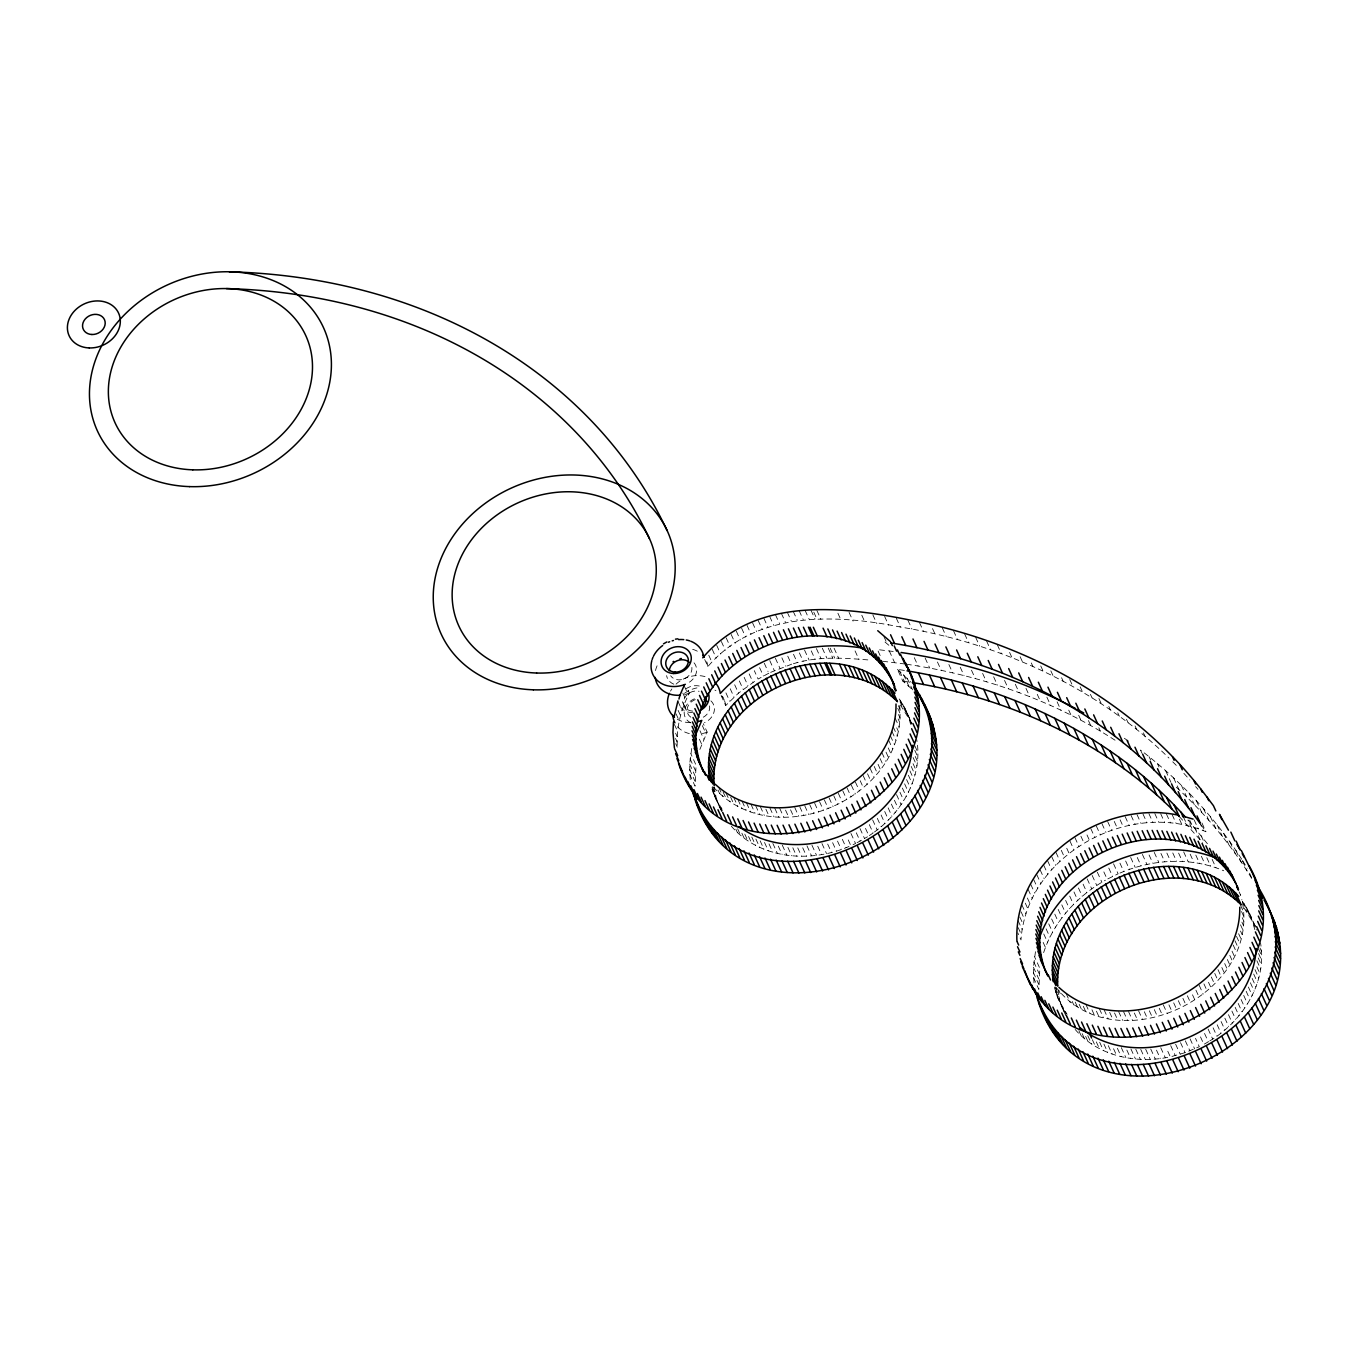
<?xml version="1.0" encoding="UTF-8"?>
<svg xmlns="http://www.w3.org/2000/svg" width="1348" height="1348" viewBox="0 0 1348 1348"><rect width="100%" height="100%" fill="white"/><g stroke="black" fill="none" stroke-linecap="round" stroke-linejoin="round"><path stroke-width="0.75" stroke-dasharray="5 3.75" d="M677.235 745.427C676.359 727.28 681.026 709.132 689.367 693.074L686.958 687.817M690.21 779.616L689.654 764.03L691.726 748.224M689.738 774.46L695.062 786.17L696.074 765.192L690.749 753.498M713.597 787.215C774.932 856.418 909.091 796.5 899.588 704.852M874.481 831.969C903.059 811.344 923.144 775.403 916.724 739.563M1033.983 982.81L1033.427 967.224L1035.5 951.418M1033.512 977.671L1038.853 989.365L1039.847 968.403L1034.523 956.692M1055.77 986.905C1115.066 1064.853 1263.093 995.599 1241.828 899.537M1209.796 1040.892C1242.822 1021.076 1267.491 982.203 1260.498 942.774M1201.961 822.988L1205.971 831.75C1129.506 798.926 1026.654 854.868 1020.992 939.927L1017.791 932.9M699.865 749.437L707.144 732.099L703.336 723.724M1043.638 952.632C1053.748 921.611 1077.187 896.016 1105.411 880.227M704.701 659.526L707.902 666.552C755.335 610.88 835.069 613.846 900.329 627.022C999.93 643.35 1096.396 687.008 1168.952 758.031M721.113 695.534L725.679 705.56L738.485 693.125L756.396 680.117M857.075 842.736L867.472 836.788M768.815 673.208L758.115 679.038L754.307 670.681M1113.549 863.798L1118.115 873.824L1107.18 879.216L1103.372 870.859M770.652 672.349L791.461 664.278L787.653 655.92M1171.968 1056.428L1185.094 1052.67L1199.316 1046.722L1195.507 1038.364M731.374 826.223C759.935 859.485 810.94 863.36 849.307 846.359M1119.986 873.049C1152.489 859.114 1190.857 856.705 1223.748 870.774M793.416 663.721C818.489 655.869 845.095 658.06 870.842 660.132M1075.148 1029.434C1098.03 1056.326 1136.87 1064.28 1170.317 1056.815L1166.509 1048.458M893.219 651.455L877.43 649.567L880.48 656.257M882.771 661.261L904.441 663.941M906.395 664.21C980.501 674.96 1052.957 700.084 1115.992 740.81M911.315 688.643L902.806 681.06L897.465 669.366L907.019 670.849M902.806 681.06L910.439 682.256M1124.35 738.266L1128.815 741.434M1241.71 859.232C1214.784 817.225 1180.174 780.29 1140.543 750.044L1142.059 753.397M885.029 642.052L889.764 646.046M897.465 669.366L910.658 682.004M1176.299 787.215C1205.516 813.889 1231.061 844.623 1251.702 878.39M1172.743 761.822L1176.518 765.613M1179.281 816.484L1202.601 842.584M1183.881 773.348L1189.829 779.936M1195.642 786.642L1197.968 789.338M1207.42 843.747L1187.976 819.904L1193.3 831.615M1244.12 908.131L1255.51 926.329M900.346 704.937L911.72 723.118L904.559 707.548L897.717 696.613M1054.658 987.039L1056.461 989.297M1254.87 929.665L1250.169 914.618L1241.491 899.807L1246.833 911.518M1063.757 1011.236L1054.321 987.326L1058.433 999.525L1067.094 1014.353M714.642 796.331L721.82 811.917L711.677 788.277L716.479 800.207L723.32 811.142M1201.034 824.69L1205.971 831.75M1242.654 860.732L1247.288 868.179M1249.579 873.201L1251.854 878.205M1242.485 860.9L1247.052 870.943M1235.914 850.436L1241.238 862.13M1229.865 841.759L1235.206 853.469M1223.613 833.233L1228.938 844.943M1217.109 824.858L1222.451 836.569M1210.403 816.635L1215.744 828.346M1203.478 808.564L1208.802 820.275M1249.562 913.337L1257.111 930.305M1246.277 906.968L1251.601 918.679M1239.098 891.87L1240.699 895.375L1239.334 891.298M1253.135 922.672L1255.426 927.694M1243.985 903.329L1249.326 915.022M1196.333 800.661L1201.658 812.355M1240.564 905.384L1243.766 912.394M1260.026 948.065L1261.543 951.418M1188.97 792.91L1194.294 804.621M1241.525 911.518L1243.918 916.792M1258.644 949.11L1261.694 955.799M1199.349 821.859L1203.343 830.638M1242.233 917.702L1243.833 921.206M1258.56 953.525L1261.61 960.214M1181.404 785.328L1186.729 797.039M1241.896 922.133L1243.496 925.655M1258.223 957.973L1261.273 964.663M1194.16 819.938L1198.17 828.717M1212.138 859.367L1215.947 867.724M1201.152 835.659L1204.202 842.348M1173.619 777.914L1178.961 789.625M1240.514 924.829L1242.923 930.103M1256.892 960.753L1260.7 969.111M1194.665 827.706L1200.006 839.416M1240.497 931.03L1242.098 934.552M1256.825 966.87L1259.875 973.559M1189.644 820.022L1192.845 827.049M1206.814 857.699L1210.622 866.056M1165.649 770.685L1170.974 782.379M1238.627 933.709L1241.036 938.983M1254.988 969.633L1258.813 977.991M1183.392 816.854L1187.403 825.633M1201.371 856.283L1205.179 864.641M1236.52 936.371L1239.722 943.398M1253.691 974.048L1257.499 982.406M1143.424 732.807L1145.025 736.311M1157.477 763.625L1158.994 766.961M1234.987 940.752L1238.189 947.779M1252.157 978.429L1255.965 986.787M1179.449 819.18L1181.842 824.454M1195.811 855.104L1199.619 863.461M1135.05 725.932L1136.65 729.437M1149.103 756.75L1150.619 760.087M1233.218 945.1L1236.419 952.126M1250.388 982.776L1254.196 991.134M1172.187 814.748L1176.197 823.527M1190.166 854.177L1193.974 862.535M1126.49 719.225L1128.091 722.747M1232.021 951.132L1234.414 956.406M1248.383 987.056L1252.191 995.414M1166.458 814.091L1170.468 822.87M1183.662 851.852L1188.245 861.878M1229.797 955.361L1232.19 960.619M1246.159 991.269L1249.967 999.626M1117.745 712.721L1119.345 716.226M1227.354 959.506L1229.747 964.764M1243.715 995.414L1247.523 1003.771M1160.662 813.687L1164.655 822.465M1178.624 853.115L1182.432 861.473M1108.814 706.403L1110.415 709.907M1224.692 963.567L1227.101 968.824M1241.07 999.475L1244.878 1007.849M1154.798 813.535L1158.808 822.314M1172.777 852.964L1176.585 861.321M1221.844 967.527L1224.237 972.801M1238.205 1003.451L1242.014 1011.809M1098.906 698.517L1101.316 703.774M1148.9 813.653L1152.911 822.415M1166.879 853.065L1170.687 861.423M1217.985 969.65L1221.187 976.66M1235.156 1007.31L1238.964 1015.667M1090.431 694.338L1092.032 697.843M1142.986 814.007L1146.98 822.786M1160.948 853.436L1164.756 861.793M1214.733 973.391L1217.935 980.417M1231.904 1011.067L1235.712 1019.425M1080.169 686.84L1082.579 692.114M1098.822 727.768L1100.356 731.121M1137.038 814.647L1141.048 823.426M1154.242 852.391L1158.825 862.434M1211.313 977.03L1214.514 984.04M1228.483 1014.69L1232.291 1023.048M1208.499 982.271L1210.908 987.545M1224.877 1018.195L1228.685 1026.553M1069.756 679.544L1072.957 686.57M1088.443 720.557L1090.734 725.578M1131.107 815.523L1135.117 824.302M1149.069 854.952L1152.894 863.31M1203.933 983.888L1207.134 990.898M1221.103 1021.548L1224.911 1029.906M1125.192 816.669L1129.186 825.431M1142.396 854.413L1146.963 864.439M1061.567 677.724L1063.168 681.229M1078.67 715.232L1080.944 720.253M1199.198 985.337L1203.208 994.116M1217.177 1024.766L1220.985 1033.124M1120.104 819.803L1123.305 826.83M1137.274 857.48L1141.082 865.837M1050.833 670.849L1053.243 676.106M1068.728 710.11L1071.02 715.114M1195.929 990.157L1199.13 997.166M1213.099 1027.816L1216.907 1036.174M1114.257 821.438L1117.458 828.464M1130.669 857.446L1135.235 867.472M1192.508 994.807L1194.918 1000.064M1208.111 1029.046L1212.695 1039.072M1040.74 665.929L1043.15 671.186M1057.118 701.836L1060.927 710.194M1187.369 995.768L1190.57 1002.794M1204.539 1033.444L1208.347 1041.802L1203.882 1044.346L1200.074 1035.989M1107.668 821.572L1111.679 830.351M1125.647 861.001L1129.456 869.359M1031.304 662.963L1032.905 666.485M1046.874 697.135L1050.682 705.493M1182.904 998.312L1186.105 1005.338M1101.956 823.679L1105.967 832.457M1119.935 863.108L1123.743 871.465M1178.337 1000.688L1181.539 1007.714M1020.133 656.712L1022.525 661.986M1037.252 694.304L1040.302 700.994M1096.345 826.038L1100.339 834.816M1173.687 1002.861L1176.888 1009.888M1190.082 1038.87L1194.665 1048.896M1090.818 828.632L1094.812 837.394M1108.781 868.045L1112.589 876.419M1009.601 652.432L1012.011 657.689M1025.98 688.339L1029.788 696.697M1168.935 1004.85L1172.137 1011.876M1185.347 1040.858L1189.913 1050.884M1086.994 834.934L1089.403 840.208M1163.307 1004.883L1167.317 1013.662M1180.528 1042.644L1185.094 1052.67M997.351 644.85L1001.362 653.628M1015.33 684.279L1019.139 692.636M1080.911 836.215L1084.112 843.225M1097.323 872.207L1101.889 882.232M1159.229 1008.237L1162.431 1015.246M1175.641 1044.228L1180.208 1054.254M986.584 641.008L990.578 649.77M1004.546 680.42L1008.355 688.777M1154.309 1009.618L1157.511 1016.628M1170.704 1045.61L1175.288 1055.636M1074.963 837.681L1078.973 846.46M1092.166 875.442L1096.75 885.467M1149.339 1010.781L1152.54 1017.807M1069.975 841.118L1073.968 849.897M1087.179 878.862L1091.745 888.905M975.682 637.368L979.676 646.147M993.645 676.797L997.453 685.155M1144.334 1011.741L1147.536 1018.768M1160.746 1047.733L1165.312 1057.776M1066.74 848.246L1069.149 853.52M1083.101 884.17L1086.926 892.528M1138.538 1010.73L1142.531 1019.509M1156.5 1050.159L1160.308 1058.517M964.646 633.964L968.656 642.743M982.625 673.393L986.433 681.751M1061.28 850.302L1064.482 857.328M1078.451 887.978L1082.259 896.336M1134.325 1013.022L1137.527 1020.032M1150.737 1049.014L1155.303 1059.039M1056.023 852.526L1060.017 861.305M1073.985 891.955L1077.793 900.312M1128.529 1011.573L1132.522 1020.352M1145.733 1049.334L1150.299 1059.36M953.525 630.78L957.518 639.559M971.487 670.209L975.295 678.566M1123.558 1011.657L1127.551 1020.436M1140.762 1049.418L1145.328 1059.444M1051.743 856.671L1055.737 865.45M1069.705 896.1L1073.514 904.457M1118.604 1011.539L1122.614 1020.318M1135.808 1049.3L1140.391 1059.326M942.269 627.814L946.279 636.593M960.248 667.243L964.056 675.601M1047.682 860.968L1051.676 869.746M1065.645 900.397L1069.453 908.754M1114.51 1012.955L1117.711 1019.981M1130.921 1048.946L1135.488 1058.989M1043.824 865.416L1047.834 874.195M1061.803 904.845L1065.611 913.203M1109.674 1012.399L1112.875 1019.408M1126.844 1050.058L1130.652 1058.416M932.53 628.589L934.922 633.863M948.891 664.513L952.699 672.871M1104.113 1009.854L1108.107 1018.633M1121.317 1047.615L1125.883 1057.641M1040.201 869.999L1044.211 878.778M1058.18 909.428L1061.988 917.786M1099.429 1008.86L1103.422 1017.639M1117.391 1048.289L1121.199 1056.647M1036.814 874.7L1040.825 883.479M1054.793 914.129L1058.601 922.487M919.488 622.574L923.481 631.353M937.45 662.003L941.258 670.36M1096.43 1011.169L1098.822 1016.443M1113.566 1048.761L1116.599 1055.45M1033.68 879.519L1037.674 888.298M1051.642 918.948L1055.45 927.306M1091.947 1009.77L1094.34 1015.027M1108.309 1045.677L1112.117 1054.035M1085.966 1004.631L1089.959 1013.41M1103.928 1044.06L1107.736 1052.417M1030.782 884.423L1034.792 893.202M1048.761 923.852L1052.569 932.209M907.945 620.299L911.956 629.078M925.149 658.043L929.732 668.086M1083.32 1006.333L1085.713 1011.59M1099.682 1042.24L1103.49 1050.614M1028.153 889.427L1032.147 898.206M1046.115 928.856L1049.924 937.214M1079.192 1004.311L1081.601 1009.585M1096.328 1041.903L1099.378 1048.592M1075.232 1002.103L1077.625 1007.377M1092.352 1039.696L1095.402 1046.385M1027.378 898.021L1029.788 903.295M1043.756 933.945L1047.565 942.303M1072.216 1001.463L1073.817 1004.985M1087.785 1035.635L1091.594 1043.992M896.319 618.243L900.329 627.022M914.298 657.672L918.106 666.03M1025.289 903.16L1027.681 908.434M1043.167 942.42L1045.458 947.442M1066.167 993.628L1070.16 1002.406M1085.645 1036.393L1087.937 1041.414M1082.174 1033.646L1084.466 1038.668M1021.851 904.845L1025.862 913.624M1078.872 1030.731L1081.163 1035.736M1058.669 990.14L1060.269 993.661M1021.11 911.838L1024.312 918.847M1055.72 988.101L1059.663 999.02M1064.6 1010.832L1066.133 1014.168M884.625 616.424L888.618 625.202M1055.45 991.471L1060.792 1003.182M1062.325 1007.175L1066.891 1017.218M1056.815 995.549L1065.594 1015.111M1019.846 917.095L1023.048 924.121M1018.077 920.617L1022.07 929.379M907.204 678.162L912.529 689.873M903.514 674.506L908.855 686.216M1018.178 927.643L1021.38 934.653M1033.832 961.966L1039.156 973.66M883.968 636.728L886.361 641.985M899.605 671.051L904.946 682.762M872.847 614.84L876.84 623.619M889.292 650.916L894.617 662.626M1033.427 967.224L1038.769 978.934M1033.326 972.464L1038.668 984.175M904.559 707.548L911.804 723.758M902.503 703.774L907.827 715.485M861.793 615.227L864.995 622.254M906.395 711.424L911.652 724.499M900.211 700.134L905.553 711.828M900.009 701.617L903.059 708.307M898.391 705.695L899.992 709.2M897.751 708.323L900.144 713.581M914.871 745.916L917.921 752.605M898.459 714.491L900.06 718.012M914.787 750.331L917.836 757.02M898.122 718.939L899.723 722.444M915.208 756.447L917.499 761.452M849.072 612.363L853.065 621.125M895.139 718.113L899.133 726.892M913.101 757.542L916.926 765.9M896.723 727.836L898.324 731.341M913.051 763.659L916.101 770.348M893.252 727.01L897.246 735.789M911.214 766.439L915.022 774.797M837.9 613.222L841.085 620.249M855.053 650.899L858.878 659.256M891.955 731.425L895.948 740.204M909.917 770.854L913.725 779.211M890.405 735.806L894.415 744.585M908.384 775.235L912.192 783.592M888.635 740.136L892.646 748.915M906.597 779.565L910.422 787.923M888.231 747.938L890.64 753.195M904.609 783.845L908.417 792.22M886.024 752.15L888.416 757.424M902.385 788.075L906.193 796.432M816.888 610.476L820.881 619.254M834.092 648.236L838.658 658.262M881.98 752.791L885.973 761.569M899.942 792.22L903.75 800.577M813.788 612.144L816.972 619.153M830.183 648.135L834.749 658.161M880.126 758.604L883.328 765.63M896.521 794.612L901.104 804.638M811.024 610.341L815.034 619.103M828.228 648.085L832.811 658.127M878.07 764.333L880.463 769.607M894.432 800.257L898.24 808.615M805.127 610.442L809.137 619.221M822.331 648.203L826.914 658.228M874.212 766.439L877.413 773.466M891.382 804.116L895.19 812.473M799.212 610.812L803.206 619.591M816.416 648.573L820.983 658.599M870.168 768.444L874.161 777.223M888.13 807.856L891.938 816.231M867.539 773.819L870.741 780.846M884.709 811.496L888.517 819.854M793.264 611.436L797.275 620.215M811.243 650.865L815.051 659.223M863.124 775.572L867.135 784.351M881.103 815.001L884.911 823.358M787.333 612.329L791.327 621.108M804.537 650.073L809.103 660.116M860.159 780.677L863.36 787.704M877.329 818.354L881.137 826.712M781.419 613.458L785.412 622.237M799.381 652.887L803.189 661.245M855.424 782.143L859.434 790.922M872.628 819.887L877.211 829.93M775.521 614.856L779.532 623.619M793.5 654.269L797.308 662.643M851.346 785.193L855.357 793.972M869.325 824.622L873.133 832.98L868.921 835.878L865.096 827.52M769.691 616.491L773.685 625.27M847.134 788.091L851.144 796.87M842.786 790.821L846.797 799.583M860.007 828.565L864.574 838.608M763.895 618.361L767.905 627.14M781.874 657.79L785.682 666.148M838.338 793.365L842.332 802.144M856.3 832.794L860.108 841.152M758.183 620.484L762.193 629.263M775.386 658.245L779.97 668.271M833.772 795.724L837.765 804.503M850.976 833.485L855.542 843.511L850.874 845.702L847.066 837.344M752.555 622.843L756.565 631.622M769.775 660.587L774.342 670.63M829.104 797.915L833.098 806.694M747.045 625.421L751.038 634.2M764.249 663.182L768.057 671.54M824.353 799.903L828.363 808.682M842.332 839.332L846.14 847.69M741.619 628.235L745.629 637.014M759.598 667.664L763.406 676.022M819.533 801.689L823.544 810.468M837.512 841.118L841.321 849.476M736.345 631.252L740.338 640.03M814.664 803.273L818.657 812.052M832.626 842.702L836.434 851.06M809.727 804.655L813.737 813.434M827.689 844.084L831.514 852.442M731.189 634.487L735.199 643.266M749.168 673.916L752.976 682.273M804.756 805.818L808.766 814.596M821.96 843.578L826.543 853.604M726.201 637.907L730.195 646.686M744.163 677.336L747.971 685.694M799.768 806.778L803.762 815.557M817.731 846.207L821.539 854.565M721.365 641.53L725.359 650.309M739.327 680.959L743.136 689.317M794.764 807.536L798.757 816.315M811.968 845.28L816.534 855.323M716.715 645.338L720.708 654.117M734.677 684.767L738.485 693.125M790.551 809.811L793.753 816.837M806.963 845.819L811.53 855.845M712.233 649.332L716.243 658.094M730.212 688.744L734.02 697.118M785.547 810.131L788.749 817.141M802.717 847.791L806.525 856.149M779.767 808.463L783.778 817.242M797.746 847.892L801.554 856.25M708.762 655.229L711.963 662.256M725.932 692.889L729.74 701.263M774.83 808.345L778.841 817.124M792.809 847.757L796.617 856.132M722.629 696.461L724.146 699.797M769.944 807.991L773.937 816.77M787.906 847.42L791.714 855.778M765.9 809.188L769.101 816.214M782.312 845.196L786.878 855.222M760.339 806.66L764.333 815.439M778.302 846.089L782.11 854.447M755.655 805.666L759.649 814.445M772.859 843.427L777.425 853.452M751.055 804.47L755.049 813.248M769.017 843.899L772.825 852.256M746.556 803.054L750.566 811.833M764.535 842.483L768.343 850.841M742.192 801.437L746.185 810.215M760.154 840.866L763.962 849.223M737.946 799.617L741.939 808.396M755.908 839.046L759.716 847.403M684.38 686.233L688.373 695.012M702.342 725.662L706.15 734.02M733.817 797.612L737.828 806.374M751.796 837.024L755.605 845.398M730.65 797.157L733.851 804.166M748.578 836.501L751.628 843.191M682.813 693.057L686.014 700.084M699.966 730.734L703.791 739.092M726.033 792.995L730.043 801.774M744.77 834.109L747.82 840.781M682.307 701.718L683.908 705.223M684.194 705.762L687.733 713.547M699.393 739.226L701.685 744.231M723.185 792.186L726.387 799.196M741.872 833.199L744.163 838.22M718.905 787.67L722.916 796.449M737.642 828.767L740.692 835.457M678.078 701.651L682.088 710.43M718.012 790.029L719.613 793.534M735.856 829.205L737.39 832.542M678.128 710.396L680.538 715.653M712.704 786.575L717.018 799.971M712.064 787.468L715.872 795.826M720.826 807.62L722.343 810.974M713.041 792.354L721.584 810.67M676.073 713.884L679.274 720.91M674.404 724.432L677.606 731.459M690.058 758.772L695.383 770.466M675.618 733.211L677.218 736.716M689.654 764.03L694.995 775.723M675.5 738.451L677.1 741.956M689.553 769.27L694.877 780.964M675.685 743.641L677.286 747.163M909.361 719.478L911.096 726.454M725.679 705.56L725.612 705.173A27.179 22.663 -24.5 0 0 721.905 695.956M707.902 666.552L707.835 666.165A27.179 22.663 -24.5 0 0 705.358 658.801M1058.113 990.494L1058.77 994.79M714.339 787.299L714.996 791.596M689.367 693.074A27.179 22.663 -24.5 0 1 684.279 694.624M655.532 670.563A27.179 22.663 -24.5 0 1 658.717 662.727M692.67 649.332A27.179 22.663 -24.5 0 1 699.157 652.297M694.035 662.812A15.536 12.958 -24.5 0 1 687.396 683.335M673.832 684.194A15.536 12.958 -24.5 0 1 666.569 675.651M691.895 667.412A11.643 9.722 -24.5 0 1 683.975 678.937A11.643 9.722 -24.5 0 1 670.647 675.786M690.243 722.612A27.179 22.663 -24.5 0 1 677.303 719.225M670.529 691.103A27.179 22.663 -24.5 0 1 671.86 688.98M676.056 684.127A27.179 22.663 -24.5 0 1 707.414 677.421M710.918 700.876A15.536 12.958 -24.5 0 1 704.482 722.68M690.968 722.932A15.536 12.958 -24.5 0 1 684.43 710.093A15.536 12.958 -24.5 0 1 696.242 698.146M692.569 712.519A15.536 12.958 -24.5 0 1 679.308 704.195M686.098 688.693A15.536 12.958 -24.5 0 1 700.994 686.469M692.704 711.121A11.643 9.722 -24.5 0 1 683.975 699.545A11.643 9.722 -24.5 0 1 699.123 691.288M707.144 732.099A27.179 22.663 -24.5 0 1 699.46 734.07M689.334 733.582A27.179 22.663 -24.5 0 1 676.039 724.735M684.447 693.327A27.179 22.663 -24.5 0 1 700.404 687.396M714.912 690.109A27.179 22.663 -24.5 0 1 715.94 690.682M709.587 705.931A11.643 9.722 -24.5 0 1 702.797 717.49M690.833 717.187A11.643 9.722 -24.5 0 1 687.446 707.565A11.643 9.722 -24.5 0 1 696.107 699.326"/><path stroke-width="1.5" d="M703.42 771.612C656.51 663.772 842.584 578.477 893.943 684.11L889.95 675.331M709.655 779.885C694.928 686.52 832.693 622.574 895.005 693.226M714.204 785.85C706.672 696.512 834.53 637.941 897.431 701.701L892.09 689.991M895.999 704.027C897.347 785.682 777.189 841.877 715.114 784.132M678.549 763.389C727.549 909.496 975.548 803.745 907.71 667.479M692.484 791.36C742.546 941.999 999.475 822.583 914.854 687.396M694.995 799.482C743.759 950.626 996.121 842.955 924.155 703.555M1045.981 972.228C1004.597 866.663 1181.134 784.738 1235.897 883.445M1053.226 981.664C1040.201 888.837 1176.787 826.273 1238.778 896.437M1052.384 974.452L1057.725 986.146C1053.462 898.088 1178.961 842.028 1241.205 904.896L1235.88 893.202M1239.772 907.238C1241.12 988.876 1120.963 1045.088 1058.888 987.326M1024.699 970.543C1077.625 1114.493 1324.461 1000.199 1249.31 866.073M1038.853 999.609L1035.803 992.92C1085.932 1147.502 1346.079 1024.379 1257.718 886.462M1037.151 997.84C1084.18 1159.027 1348.893 1043.487 1263.952 899.908M673.461 721.921L672.955 732.402L674.388 747.82M912.495 745.309C907.575 824.218 802.566 872.931 738.839 826.509M1256.269 948.52C1251.399 1028.457 1143.407 1077.355 1080.287 1027.884M674.152 716.647L677.926 700.909M1176.922 814.866C1101.501 799.87 1013.511 860.226 1016.914 940.786M695.13 735.991L701.803 720.388A27.179 22.663 -24.5 0 1 698.011 721.618M1038.904 939.202C1062.881 870.572 1148.125 831.564 1215.795 857.951M679.965 695.13L684.396 684.969M702.729 657.824C759.227 591.266 855.07 607.914 929.985 624.276C1034.371 648 1133.213 703.572 1200.158 788.125M663.486 643.855L666.856 641.934M675.415 639.154L677.943 638.834M863.512 648.287C812.136 639.306 754.998 654.926 720.27 693.479A27.179 22.663 -24.5 0 0 715.114 682.543M890.758 642.945C1011.219 661.396 1127.905 722.916 1199.821 823.038M901.071 652.499C961.815 661.329 1021.329 679.763 1075.62 708.543M907.019 670.849C1012.045 687.969 1113.684 736.952 1185.212 816.854M912.36 682.543C1011.994 698.854 1108.444 743.591 1179.281 816.484L1173.956 804.79M1182.449 816.046L1193.149 819.112M1077.254 709.436L1083.758 712.991M877.733 630.712L890.253 641.446M1215.829 810.94L1213.436 805.683L1200.68 788.782L1202.264 792.287M905.283 664.311L907.086 667.193L903.093 658.414M923.06 703.319L929.48 715.266M1236.975 844.505L1240.177 849.948L1236.183 841.169M1242.216 853.638L1244.255 857.311M1261.02 894.482L1263.059 898.156L1255.005 880.227M1231.887 874.667L1238.526 889.545M907.895 668.675L911.703 676.258M1253.303 874.852L1241.289 850.369M1237.11 886.024L1237.717 887.321M1253.387 875.391L1257.381 884.17M1265.755 902.166L1275.157 923.178M1271.45 916.303L1276.775 928.014M1256.336 885.147L1260.346 893.926M1272.782 921.24L1278.123 932.934M1230.842 832.104L1234.852 840.866M1257.398 890.169L1261.391 898.947M1273.843 926.245L1279.168 937.955M1228.466 830.183L1219.468 814.344L1221.861 819.618M1258.156 895.257L1262.166 904.036M1274.601 931.333L1279.943 943.044M1258.644 900.413L1262.638 909.192M1275.073 936.489L1280.415 948.2M1258.83 905.603L1262.823 914.382M1275.259 941.696L1280.6 953.39M1207.168 797.157L1208.768 800.661M1258.712 910.844L1262.722 919.622M1275.157 946.936L1280.499 958.63M1258.324 916.101L1262.318 924.88M1274.77 952.194L1280.095 963.887M1193.957 780.559L1195.558 784.064M1257.633 921.375L1261.627 930.154M1274.079 957.468L1279.404 969.161M1256.656 926.649L1260.65 935.428M1273.102 962.742L1278.426 974.435M1229.831 870.892L1233.824 879.671M1236.689 886.596L1238.29 890.101M1227.539 867.236L1231.55 876.015M1179.888 764.569L1182.28 769.843M1225.046 863.731L1229.056 872.51M1255.392 931.906L1259.386 940.685M1271.838 967.999L1277.179 979.693M1222.333 860.344L1226.343 869.123M1219.435 857.109L1223.428 865.888M1172.524 756.835L1174.125 760.339M1216.317 854.025L1220.328 862.804M1232.763 890.118L1238.104 901.812M1253.842 937.146L1257.852 945.925M1270.288 973.222L1275.629 984.933M1197.041 815.911L1200.242 822.937M1213.015 851.11L1217.025 859.889M1229.46 887.203L1234.802 898.897M1190.992 807.671L1194.985 816.45M1209.544 848.364L1213.537 857.143M1225.989 884.44L1231.314 896.15M1252.022 942.336L1256.016 951.115M1268.468 978.412L1273.793 990.123M1205.887 845.786L1209.897 854.565M1222.333 881.862L1227.674 893.572M1184.707 799.583L1188.717 808.345M1249.916 947.475L1253.926 956.254M1266.362 983.568L1271.703 995.262M1202.079 843.393L1206.072 852.172M1218.525 879.469L1223.849 891.18M1178.219 791.63L1182.23 800.409M1198.102 841.186L1202.113 849.965M1214.548 877.262L1219.889 888.972M1171.53 783.828L1175.523 792.607M1247.557 952.564L1251.551 961.343M1264.003 988.64L1269.327 1000.351M1193.991 839.164L1197.984 847.943M1210.437 875.256L1215.761 886.95M1164.621 776.178L1168.615 784.957M1181.067 812.271L1183.342 817.276M1244.912 957.552L1248.922 966.331M1261.357 993.645L1266.699 1005.338M1189.745 837.344L1193.738 846.123M1206.19 873.437L1211.515 885.13M1157.511 768.697L1161.504 777.476M1185.364 835.743L1189.357 844.505M1201.809 871.819L1207.151 883.513M1150.198 761.367L1154.191 770.146M1166.627 797.46L1171.968 809.154M1242.03 962.472L1246.024 971.251M1258.476 998.565L1263.801 1010.259M1180.882 834.328L1184.875 843.107M1197.327 870.404L1202.652 882.114M1142.683 754.206L1146.676 762.985M1159.111 790.299L1164.453 801.993M1238.879 967.291L1242.89 976.07M1255.325 1003.367L1260.666 1015.078M1176.282 833.115L1180.275 841.893M1192.727 869.207L1198.052 880.901M1134.965 747.213L1138.959 755.992M1151.411 783.306L1156.736 795M1171.597 832.137L1175.591 840.899M1188.043 868.213L1193.368 879.924M1235.493 971.992L1239.503 980.771M1251.938 1008.068L1257.28 1019.779M1127.063 740.389L1131.073 749.168M1143.508 776.482L1148.85 788.176M1166.829 831.362L1170.822 840.124M1183.274 867.438L1188.599 879.132M1231.87 976.575L1235.88 985.354M1248.315 1012.651L1253.657 1024.362M1118.975 733.75L1122.968 742.529M1135.42 769.826L1140.762 781.537M1161.993 830.789L1165.986 839.568M1178.438 866.882L1183.763 878.576M1228.028 981.024L1232.021 989.786M1244.474 1017.1L1249.798 1028.81M1110.701 727.28L1114.695 736.042M1127.147 763.356L1132.489 775.049M1157.09 830.452L1161.1 839.231M1173.535 866.528L1178.877 878.239M1223.967 985.321L1227.961 994.099M1240.413 1021.396L1245.737 1033.107M1102.243 720.978L1106.253 729.757M1118.688 757.071L1124.03 768.764M1152.152 830.317L1156.146 839.096M1168.598 866.41L1173.94 878.104M1147.182 830.419L1151.175 839.197M1163.627 866.494L1168.952 878.205M1219.687 989.466L1223.698 998.245M1236.133 1025.542L1241.474 1037.252M1093.616 714.861L1097.626 723.64M1110.061 750.954L1115.403 762.648M1142.177 830.722L1146.188 839.501M1158.623 866.815L1163.964 878.508M1215.222 993.442L1219.215 1002.221M1231.668 1029.535L1236.992 1041.229M1084.82 708.947L1088.813 717.726M1101.265 745.023L1106.59 756.734M1137.173 831.261L1141.166 840.04M1153.618 867.337L1158.943 879.048M1210.571 997.25L1214.565 1006.029M1227 1033.343L1232.342 1045.037M1075.839 703.218L1079.849 711.98M1092.284 739.294L1097.626 751.005M1132.168 832.002L1136.162 840.781M1148.614 868.095L1153.939 879.789M1205.735 1000.873L1209.729 1009.652M1222.181 1036.966L1227.506 1048.66M1066.706 697.657L1070.7 706.436M1083.152 733.75L1088.493 745.444M1127.164 832.963L1131.174 841.742M1143.61 869.039L1148.951 880.75M1200.731 1004.311L1204.741 1013.089M1217.177 1040.386L1222.518 1052.097M1122.193 834.142L1126.203 842.904M1138.639 870.218L1143.98 881.929M1057.405 692.316L1061.415 701.095M1073.851 728.392L1079.192 740.103M1117.273 835.507L1121.266 844.286M1133.719 871.6L1139.043 883.294M1195.592 1007.546L1199.585 1016.308M1212.037 1043.622L1217.362 1055.315M1047.952 687.16L1051.962 695.939M1064.398 723.236L1069.739 734.946M1112.386 837.108L1116.397 845.887M1128.832 873.184L1134.174 884.895M1190.301 1010.562L1194.311 1019.341M1206.746 1046.638L1212.088 1058.349M1038.348 682.206L1042.358 690.985M1054.793 718.282L1060.135 729.993M1107.567 838.894L1111.578 847.673M1124.013 874.97L1129.354 886.681M1184.892 1013.359L1188.885 1022.138M1201.338 1049.452L1206.662 1061.146M1028.608 677.454L1032.602 686.233M1045.054 713.53L1050.378 725.241M1102.832 840.882L1106.826 849.661M1119.261 876.958L1124.603 888.669M1179.365 1015.954L1183.375 1024.733M1195.811 1052.03L1201.152 1063.74M1098.165 843.056L1102.159 851.835M1114.611 879.149L1119.935 890.843M1018.717 672.888L1022.711 681.667M1035.146 708.981L1040.487 720.674M1173.737 1018.296L1177.748 1027.075M1190.183 1054.389L1195.524 1066.083M1093.599 845.432L1097.592 854.194M1110.044 881.508L1115.369 893.219M1008.675 668.541L1012.685 677.319M1025.12 704.633L1030.462 716.327M1168.025 1020.419L1172.035 1029.198M1184.471 1056.512L1189.812 1068.206M1089.133 847.976L1093.144 856.755M1105.579 884.052L1110.92 895.763M1084.786 850.706L1088.796 859.485M1101.232 886.782L1106.573 898.493M1162.246 1022.306L1166.239 1031.085M1178.691 1058.382L1184.016 1070.093M998.514 664.412L1002.508 673.191M1014.96 700.488L1020.284 712.199M1080.574 853.587L1084.584 862.366M1097.019 889.68L1102.361 901.374M1156.399 1023.941L1160.409 1032.72M1172.844 1060.017L1178.186 1071.727M988.219 660.469L992.212 669.248M1004.664 696.562L1009.989 708.256M1076.496 856.654L1080.506 865.433M1092.942 892.73L1098.283 904.441M1150.518 1025.322L1154.511 1034.101M1166.964 1061.415L1172.288 1073.109M1072.57 859.856L1076.58 868.634M1089.015 895.948L1094.357 907.642M977.805 656.762L981.799 665.524M994.251 692.838L999.576 704.549M1144.604 1026.468L1148.597 1035.247M1161.032 1062.544L1166.374 1074.255M1068.795 863.225L1072.806 872.004M1085.241 899.301L1090.583 911.012M1138.656 1027.345L1142.666 1036.123M1155.101 1063.437L1160.443 1075.131M1065.19 866.713L1069.2 875.492M1081.635 902.806L1086.977 914.5M967.257 653.241L971.268 662.02M983.703 689.334L989.044 701.027M1061.769 870.353L1065.763 879.132M1078.215 906.429L1083.539 918.14M1132.724 1027.968L1136.718 1036.747M1149.17 1064.061L1154.495 1075.755M956.608 649.955L960.619 658.734M973.054 686.031L978.395 697.742M1058.517 874.111L1062.527 882.873M1074.963 910.186L1080.304 921.88M1126.793 1028.339L1130.803 1037.118M1143.239 1064.431L1148.58 1076.125M1055.467 877.969L1059.461 886.748M1071.913 914.045L1077.237 925.756M1120.896 1028.457L1124.906 1037.235M1137.341 1064.532L1142.683 1076.243M945.858 646.871L949.851 655.65M962.287 682.964L967.628 694.658M1052.603 881.929L1056.613 890.708M1069.048 918.022L1074.39 929.716M1115.049 1028.305L1119.042 1037.084M1131.494 1064.398L1136.819 1076.092M1049.957 885.99L1053.951 894.769M1066.403 922.083L1071.727 933.776M1047.514 890.135L1051.507 898.914M1063.96 926.228L1069.284 937.922M934.99 644.007L938.983 652.786M951.435 680.1L956.76 691.794M1109.236 1027.901L1113.246 1036.679M1125.681 1063.976L1131.023 1075.687M1045.29 894.364L1049.3 903.143M1061.735 930.44L1067.077 942.151M1103.506 1027.243L1107.517 1036.005M1119.952 1063.319L1125.294 1075.013M1043.285 898.644L1047.295 907.423M1059.73 934.737L1065.072 946.431M924.02 641.362L928.014 650.14M940.466 677.454L945.79 689.148M1041.515 902.991L1045.526 911.77M1057.961 939.067L1063.302 950.778M1097.862 1026.317L1101.855 1035.095M1114.307 1062.392L1119.632 1074.103M1039.982 907.373L1043.975 916.151M1056.428 943.448L1061.752 955.159M1092.301 1025.137L1096.312 1033.916M1108.747 1061.23L1114.088 1072.924M1038.685 911.787L1042.678 920.566M1055.113 947.863L1060.455 959.574M912.967 638.952L916.96 647.731M929.395 675.028L934.737 686.739M1086.859 1023.722L1090.869 1032.501M1103.304 1059.798L1108.646 1071.508M1037.606 916.219L1041.616 924.998M1054.052 952.311L1059.393 964.005M1090.077 1034.674L1091.594 1038.027M1036.78 920.667L1040.791 929.446M1053.226 956.76L1058.568 968.454M1081.534 1022.037L1085.544 1030.816M1097.98 1058.129L1103.321 1069.823M1036.208 925.116L1040.201 933.894M1052.653 961.208L1057.978 972.902M1035.871 929.564L1039.881 938.343M1052.316 965.64L1057.658 977.351M901.812 636.745L905.805 645.524M918.258 672.821L923.582 684.531M1076.361 1020.133L1080.355 1028.912M1092.807 1056.209L1098.131 1067.919M1035.786 933.979L1039.78 942.758M1052.232 970.055L1057.557 981.765M1035.938 938.36L1039.948 947.139M1071.323 1017.976L1075.316 1026.755M1087.769 1054.052L1093.093 1065.763M1036.342 942.707L1040.336 951.486M1052.788 978.8L1055.838 985.489M1036.983 947.004L1040.993 955.783M1037.876 951.233L1041.886 960.012M1048.154 974.739L1050.564 980.013M1039.005 955.395L1043.015 964.174M1066.437 1015.583L1070.447 1024.362M1082.882 1051.676L1088.224 1063.37M905.536 662.879L909.529 671.658M909.597 672.197L913.607 680.976M921.981 698.955L931.384 719.984M1045.88 971.099L1047.48 974.604M919.538 694.49L924.863 706.2M1040.37 959.473L1047.817 976.104M911.231 677.033L915.225 685.812M927.677 713.109L933.001 724.82M900.38 654.083L904.39 662.862M916.825 690.176L922.167 701.87M912.562 681.953L916.573 690.732M929.008 718.046L934.349 729.74M890.573 634.756L894.583 643.535M897.414 649.921L899.824 655.179M914.635 687.682L916.91 692.687M913.624 686.975L917.617 695.753M930.069 723.05L935.394 734.761M1061.735 1012.971L1065.729 1021.75M1078.181 1049.047L1083.506 1060.758M894.213 645.911L896.605 651.185M914.382 692.063L918.392 700.842M930.828 728.139L936.169 739.85M890.758 642.086L892.359 645.591M914.854 697.202L918.864 705.981M931.3 733.295L936.641 744.989M1057.22 1010.124L1061.213 1018.903M1073.665 1046.216L1078.99 1057.91M915.039 702.409L919.05 711.188M931.485 738.485L936.826 750.196M1052.889 1007.074L1056.883 1015.853M1069.335 1043.167L1074.659 1054.861M914.938 707.649L918.948 716.428M931.384 743.725L936.725 755.436M1048.761 1003.822L1052.771 1012.601M1065.206 1039.898L1070.548 1051.609M914.551 712.907L918.544 721.686M930.996 748.983L936.321 760.693M1044.852 1000.351L1048.862 1009.13M1061.297 1036.444L1066.639 1048.137M1017.066 941.578L1018.667 945.1M1041.178 996.711L1045.172 1005.49M1057.607 1032.787L1062.949 1044.498M913.86 718.181L917.853 726.96M930.305 754.257L935.63 765.967M1017.538 946.734L1019.947 951.991M1037.724 992.869L1041.718 1001.648M1054.17 1028.962L1059.494 1040.656M1018.313 951.823L1019.914 955.328M1034.506 988.876L1038.516 997.638M1050.951 1024.952L1056.293 1036.663M912.882 723.455L916.876 732.234M929.328 759.531L934.653 771.241M1020.166 958.596L1022.559 963.854M1031.54 984.697L1035.55 993.476M1047.986 1020.79L1053.327 1032.484M1020.706 961.764L1023.907 968.791M888.113 671.456L894.752 686.351M1028.844 980.384L1032.838 989.146M1045.29 1016.459L1050.614 1028.17M886.057 667.698L890.051 676.46M1022.323 966.583L1030.394 984.68M1038.769 1002.676L1048.171 1023.688M892.915 683.402L896.117 690.412M883.766 664.042L887.776 672.821M894.044 687.547L895.645 691.069M881.272 660.52L885.265 669.299M911.619 728.712L915.612 737.491M928.064 764.788L933.389 776.499M878.559 657.15L882.569 665.929M875.661 653.915L879.654 662.694M872.544 650.831L876.537 659.61M888.989 686.907L894.314 698.618M910.069 733.935L914.079 742.714M926.514 770.028L931.856 781.722M869.241 647.916L873.251 656.695M885.687 683.992L891.028 695.703M865.77 645.153L869.763 653.932M882.215 681.245L887.54 692.939M908.249 739.142L912.242 747.921M924.694 775.218L930.019 786.929M862.113 642.592L866.124 651.37M878.559 678.667L883.9 690.378M906.142 744.281L910.153 753.06M922.588 780.357L927.93 792.068M858.305 640.199L862.299 648.961M874.751 676.275L880.075 687.986M854.329 637.992L858.339 646.754M870.774 674.067L876.116 685.761M903.783 749.353L907.777 758.132M920.229 785.446L925.554 797.14M850.217 635.97L854.211 644.748M866.663 672.045L871.988 683.756M901.138 754.358L905.148 763.136M917.584 790.45L922.925 802.144M845.971 634.15L849.965 642.929M862.417 670.226L867.741 681.936M841.59 632.532L845.584 641.311M858.036 668.625L863.36 680.319M898.257 759.278L902.25 768.057M914.702 795.354L920.027 807.064M837.108 631.117L841.101 639.896M853.537 667.209L858.878 678.903M895.106 764.08L899.116 772.859M911.551 800.173L916.893 811.867M832.508 629.92L836.501 638.699M848.954 665.996L854.278 677.707M827.824 628.926L831.817 637.705M844.269 665.019L849.594 676.713M891.719 768.798L895.729 777.56M908.164 804.874L913.506 816.585M823.055 628.151L827.049 636.93M839.501 664.244L844.825 675.938M888.096 773.364L892.106 782.143M904.542 809.457L909.883 821.151M884.254 777.813L888.248 786.592M900.7 813.906L906.025 825.599M813.316 627.241L817.326 636.02M829.761 663.334L835.103 675.028M810.03 627.174L814.024 635.936M826.476 663.25L831.8 674.944M880.193 782.11L884.187 790.888M896.639 818.202L901.964 829.896M808.379 627.123L812.372 635.902M824.824 663.199L830.149 674.91M803.408 627.224L807.401 635.986M819.854 663.3L825.178 675.011M875.914 786.272L879.907 795.034M892.359 822.347L897.701 834.058M798.404 627.528L802.397 636.307M814.849 663.62L820.174 675.314M871.448 790.248L875.442 799.027M887.894 826.324L893.219 838.035M793.399 628.05L797.393 636.829M809.845 664.143L815.169 675.837M866.781 794.056L870.791 802.835M883.226 830.132L888.568 841.843M788.395 628.808L792.388 637.587M804.823 664.884L810.165 676.595M861.962 797.679L865.955 806.458M878.407 833.755L883.732 845.466M783.39 629.769L787.401 638.548M799.836 665.845L805.177 677.555M856.957 801.1L860.968 809.878M873.403 837.192L878.744 848.886M778.419 630.931L782.43 639.71M794.865 667.024L800.207 678.718M773.499 632.313L777.493 641.092M789.945 668.406L795.269 680.1M851.818 804.335L855.812 813.114M868.264 840.427L873.588 852.121M768.613 633.897L772.623 642.676M785.058 669.99L790.4 681.684M846.527 807.351L850.537 816.13M862.973 843.444L868.314 855.138M763.794 635.683L767.787 644.462M780.239 671.776L785.581 683.47M841.118 810.165L845.112 818.944M857.564 846.241L862.889 857.951M759.042 637.671L763.052 646.45M775.488 673.764L780.829 685.458M835.591 812.743L839.585 821.522M852.037 848.836L857.362 860.529M754.391 639.862L758.385 648.641M770.837 675.938L776.162 687.649M829.964 815.102L833.974 823.881M846.409 851.178L851.751 862.889M749.825 642.221L753.818 651M766.271 678.314L771.595 690.008M824.251 817.225L828.262 826.004M840.697 853.301L846.039 865.012M745.36 644.765L749.353 653.544M761.805 680.858L767.13 692.552M741.012 647.495L745.023 656.274M757.458 683.588L762.799 695.282M818.472 819.095L822.465 827.874M834.918 855.188L840.242 866.882M736.8 650.393L740.81 659.172M753.246 686.469L758.587 698.18M812.625 820.747L816.635 829.509M829.071 856.822L834.412 868.533M732.722 653.443L736.733 662.222M749.168 689.536L754.509 701.23M806.744 822.128L810.738 830.907M823.19 858.204L828.514 869.915M728.796 656.661L732.807 665.44M745.242 692.754L750.583 704.448M800.813 823.257L804.823 832.036M817.259 859.35L822.6 871.044M725.022 660.014L729.032 668.793M741.467 696.107L746.809 707.801M794.882 824.15L798.892 832.929M811.327 860.226L816.669 871.937M721.416 663.519L725.426 672.298M737.861 699.612L743.203 711.306M717.995 667.142L721.989 675.921M734.441 703.235L739.766 714.929M788.951 824.774L792.944 833.553M805.396 860.85L810.721 872.56M714.743 670.9L718.737 679.678M731.189 706.992L736.514 718.686M783.019 825.144L787.03 833.923M799.465 861.22L804.807 872.931M711.693 674.758L715.687 683.537M728.139 710.851L733.464 722.545M777.122 825.262L781.132 834.024M793.568 861.338L798.909 873.032M708.829 678.735L712.839 687.514M725.275 714.811L730.616 726.521M771.275 825.111L775.269 833.89M787.721 861.187L793.045 872.897M706.184 682.796L710.177 691.575M722.629 718.872L727.954 730.582M703.74 686.941L707.734 695.72M720.186 723.034L725.51 734.727M765.462 824.706L769.472 833.468M781.907 860.782L787.249 872.493M701.516 691.17L705.51 699.932M717.962 727.246L723.286 738.957M759.733 824.032L763.743 832.811M776.178 860.125L781.52 871.819M699.511 695.45L703.521 704.229M715.957 731.526L721.298 743.237M697.742 699.781L701.752 708.559M714.187 735.873L719.529 747.567M754.088 823.123L758.082 831.885M770.534 859.198L775.858 870.892M696.208 704.161L700.202 712.94M712.654 740.254L717.979 751.948M748.528 821.943L752.538 830.722M764.973 858.019L770.315 869.73M694.894 708.576L698.904 717.355M711.34 744.669L716.681 756.363M693.832 713.025L697.843 721.803M710.278 749.1L715.62 760.811M743.085 820.511L747.095 829.29M759.531 856.603L764.872 868.297M693.007 717.473L697.017 726.252M709.452 753.549L714.794 765.26M737.76 818.843L741.771 827.621M754.206 854.918L759.547 866.629M692.434 721.921L696.427 730.7M708.88 757.997L714.204 769.708M692.097 726.353L696.09 735.132M708.543 762.446L713.884 774.14M732.587 816.922L736.581 825.701M749.016 853.014L754.358 864.708M692.013 730.784L696.006 739.547M708.458 766.86L713.783 778.554M692.164 735.166L696.158 743.944M708.61 771.241L713.934 782.952M727.549 814.765L731.543 823.544M743.978 850.858L749.319 862.552M692.569 739.513L696.562 748.292M709.014 775.589L712.822 783.946M709.587 778.436L711.188 781.958M693.209 743.81L697.219 752.572M706.874 775.066L709.284 780.324M694.102 748.039L698.096 756.818M704.381 771.545L705.981 775.049M695.231 752.184L699.241 760.963M722.663 812.389L726.673 821.168M739.108 848.465L744.45 860.176M696.596 756.262L700.606 765.041M702.106 767.905L705.307 774.915M698.213 760.255L703.235 771.157M717.962 809.76L721.955 818.539M734.407 845.853L739.732 857.547M713.446 806.93L717.439 815.709M729.875 843.006L735.216 854.716M709.115 803.88L713.109 812.659M725.561 839.956L730.886 851.666M704.987 800.611L708.981 809.39M721.433 836.704L726.757 848.398M701.078 797.157L705.071 805.936M717.524 833.249L722.865 844.943M697.388 793.5L701.398 802.279M713.833 829.593L719.175 841.287M693.95 789.675L697.944 798.454M710.396 825.751L715.721 837.462M674.539 748.612L677.741 755.638M690.732 785.665L694.726 794.444M707.178 821.758L712.519 833.452M675.584 753.633L678.785 760.66M692.788 791.394L696.613 799.752M687.766 781.503L691.777 790.282M704.212 817.579L709.554 829.29M676.932 758.553L682.543 772.168M693.378 794.646L698.702 806.34M685.07 777.173L689.064 785.951M701.516 813.265L706.841 824.959M680.454 768.107L686.621 781.486M696.899 804.2L704.397 820.494M699.241 807.957L700.337 811.176M229.328 271.807A586.936 489.442 -24.5 0 1 667.108 530.573M226.38 288.59A567.255 473.03 -24.5 0 1 649.466 538.678M690.968 641.328A27.179 22.663 -24.5 0 1 703.825 657.386M685.357 684.312A27.179 22.663 -24.5 0 1 659.391 682.189A27.179 22.663 -24.5 0 1 651.809 660.638M652.146 659.492A27.179 22.663 -24.5 0 1 653.005 657.217M653.51 656.122A27.179 22.663 -24.5 0 1 662.66 645.54M668.423 642.255A27.179 22.663 -24.5 0 1 669.67 641.732M672.18 640.856A27.179 22.663 -24.5 0 1 673.461 640.502M678.634 639.609A27.179 22.663 -24.5 0 1 683.773 639.626M686.267 639.98A27.179 22.663 -24.5 0 1 689.839 640.907M673.023 661.817A15.536 12.958 -24.5 0 1 673.646 661.379M679.931 658.751A15.536 12.958 -24.5 0 1 681.414 658.498M669.282 670.765A11.643 9.722 -24.5 0 1 676.982 660.806A11.643 9.722 -24.5 0 1 689.334 662.374M680.386 695.197A27.179 22.663 -24.5 0 1 655.195 677.421M702.662 655.229A27.179 22.663 -24.5 0 1 704.111 656.948M674.472 717.22A27.179 22.663 -24.5 0 1 669.434 693.31M705.678 696.781A11.643 9.722 -24.5 0 1 701.668 708.206M674.91 722.814A27.179 22.663 -24.5 0 1 672.871 715.316M704.161 699.528A11.643 9.722 -24.5 0 1 707.11 701.381M708.391 693.394A15.536 12.958 -24.5 0 1 700.522 710.295M678.988 699.056A15.536 12.958 -24.5 0 1 679.948 695.787M673.579 673.511A15.536 12.958 -24.5 0 0 690.378 653.797A15.536 12.958 -24.5 0 0 664.581 652.954A15.536 12.958 -24.5 0 0 673.579 673.511M675.112 672.113A11.643 9.722 -24.5 0 0 687.716 657.319A11.643 9.722 -24.5 0 0 668.372 656.695A11.643 9.722 -24.5 0 0 675.112 672.113M533.336 689.805A124.269 103.627 -24.5 0 0 667.833 532.106A124.269 103.627 -24.5 0 0 461.437 525.349A124.269 103.627 -24.5 0 0 533.336 689.805M536.605 673.023A104.858 87.435 -24.5 0 0 650.073 539.958A104.858 87.435 -24.5 0 0 475.928 534.263A104.858 87.435 -24.5 0 0 536.605 673.023M189.562 486.611A124.269 103.627 -24.5 0 0 324.059 328.895A124.269 103.627 -24.5 0 0 117.664 322.138A124.269 103.627 -24.5 0 0 189.562 486.611M192.831 469.829A104.858 87.435 -24.5 0 0 306.299 336.764A104.858 87.435 -24.5 0 0 132.155 331.069A104.858 87.435 -24.5 0 0 192.831 469.829M89.305 347.936A27.179 22.663 -24.5 0 0 118.725 313.444A27.179 22.663 -24.5 0 0 73.567 311.961A27.179 22.663 -24.5 0 0 89.305 347.936M91.9 334.506A11.643 9.722 -24.5 0 0 104.521 319.729A11.643 9.722 -24.5 0 0 85.16 319.088A11.643 9.722 -24.5 0 0 91.9 334.506"/></g></svg>
